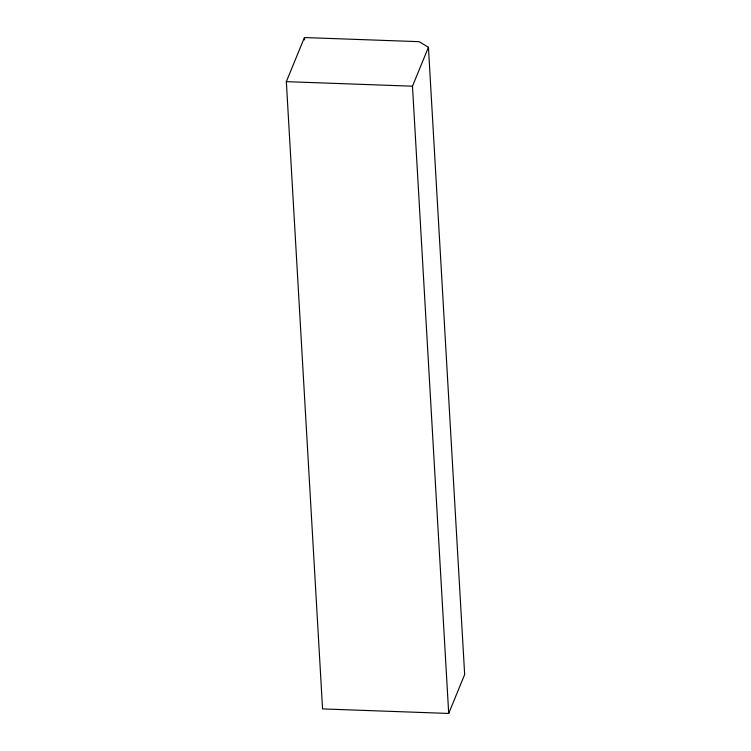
<?xml version="1.0" encoding="UTF-8"?>
<svg xmlns="http://www.w3.org/2000/svg" width="751" height="751" viewBox="0 0 751 751"><rect width="100%" height="100%" fill="white"/><g stroke="black" fill="none" stroke-linecap="round" stroke-linejoin="round"><path stroke-width="1.13" d="M286.338 81.652L304.427 37.55L419.096 41.671L428.436 47.275L464.662 674.529L448.704 713.45L322.564 708.916L286.338 81.652L412.477 86.196L428.436 47.275M412.477 86.196L448.704 713.45M304.427 37.55L304.559 39.887"/></g></svg>
